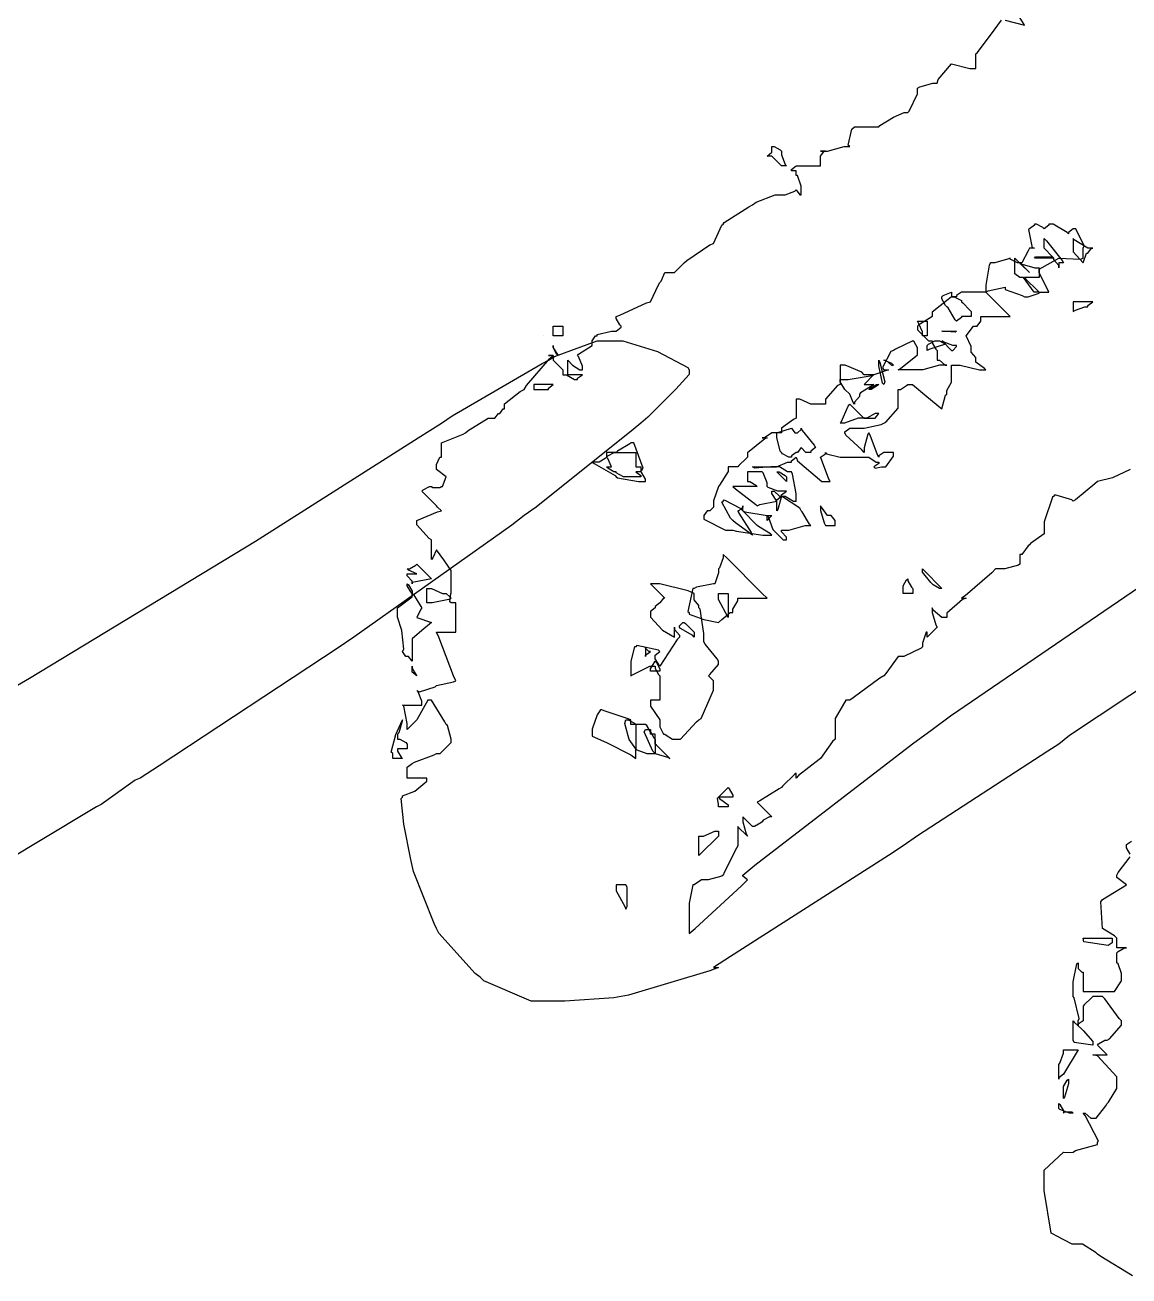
# Model space of a CAD drawing. Extents: x 51 to 306, y 22 to 311.
# Drawn here: x 182.68 to 190.69, y 214.65 to 223.73 of the extents above; entities that cross this region are included whole.
import ezdxf

# ---------------------------------------------------------------- set-up
doc = ezdxf.new("R2010")
doc.units = 0
doc.header["$MEASUREMENT"] = 0

msp = doc.modelspace()

# ---------------------------------------------------------------- linework, layer by layer
at = {"color": 7}
for points in [[(190.915, 219.005), (190.262, 218.572), (190.183, 218.51), (190.103, 218.458), (189.159, 217.842), (189.053, 217.77), (188.947, 217.7), (187.801, 216.968), (187.678, 216.888), (187.714, 216.888), (187.652, 216.862), (187.06, 216.686), (187.008, 216.676), (186.954, 216.668), (186.598, 216.642), (186.479, 216.642), (186.355, 216.642), (186.01, 216.791), (185.984, 216.818), (185.948, 216.844), (185.684, 217.136), (185.667, 217.171), (185.649, 217.206), (185.499, 217.584), (185.491, 217.628), (185.481, 217.672), (185.429, 217.928), (185.411, 218.114), (185.421, 218.123), (185.421, 218.134), (185.509, 218.167), (185.597, 218.24), (185.597, 218.263), (185.597, 218.263), (185.489, 218.263), (185.455, 218.263), (185.455, 218.299), (185.455, 218.299), (185.455, 218.325), (185.455, 218.333), (185.455, 218.343), (185.491, 218.369), (185.491, 218.369), (185.507, 218.379), (185.649, 218.432), (185.667, 218.44), (185.693, 218.44), (185.773, 218.52), (185.773, 218.546), (185.773, 218.546), (185.746, 218.644), (185.738, 218.652), (185.728, 218.67), (185.631, 218.828), (185.631, 218.828), (185.604, 218.828), (185.525, 218.686), (185.525, 218.686), (185.516, 218.678), (185.463, 218.626), (185.455, 218.616), (185.455, 218.66), (185.429, 218.784), (185.421, 218.792), (185.455, 218.792), (185.534, 218.792), (185.561, 218.792), (185.561, 218.82), (185.534, 218.89), (185.525, 218.899), (185.543, 218.89), (185.657, 218.926), (185.667, 218.935), (185.667, 218.935), (185.79, 218.961), (185.808, 218.969), (185.79, 219.005), (185.684, 219.287), (185.667, 219.322), (185.702, 219.322), (185.78, 219.322), (185.808, 219.322), (185.808, 219.366), (185.808, 219.465), (185.808, 219.498), (185.808, 219.498), (185.808, 219.525), (185.808, 219.534), (185.773, 219.534), (185.764, 219.542), (185.771, 219.604), (185.773, 219.604), (185.773, 219.64), (185.773, 219.64), (185.773, 219.718), (185.773, 219.745), (185.773, 219.771), (185.72, 219.847), (185.667, 219.921), (185.667, 219.921), (185.667, 219.921), (185.64, 219.861), (185.631, 219.851), (185.631, 219.887), (185.631, 219.966), (185.631, 219.993), (185.613, 220.002), (185.525, 220.102), (185.525, 220.133), (185.525, 220.133), (185.675, 220.195), (185.702, 220.204), (185.702, 220.204), (185.675, 220.231), (185.667, 220.24), (185.657, 220.249), (185.569, 220.337), (185.561, 220.346), (185.569, 220.355), (185.615, 220.38), (185.631, 220.38), (185.64, 220.372), (185.692, 220.372), (185.702, 220.38), (185.71, 220.38), (185.738, 220.45), (185.738, 220.45), (185.738, 220.45), (185.667, 220.504), (185.667, 220.522), (185.667, 220.54), (185.692, 220.592), (185.702, 220.592), (185.702, 220.592), (185.702, 220.618), (185.702, 220.627), (185.702, 220.663), (185.702, 220.698), (185.702, 220.698), (185.86, 220.76), (185.878, 220.769), (185.896, 220.787), (186.041, 220.875), (186.09, 220.875), (186.09, 220.875), (186.116, 220.909), (186.126, 220.909), (186.126, 220.909), (186.151, 220.945), (186.16, 220.945), (186.16, 220.981), (186.275, 221.069), (186.303, 221.085), (186.319, 221.113), (186.486, 221.306), (186.513, 221.332), (186.479, 221.332), (186.513, 221.332), (186.513, 221.332), (186.513, 221.307), (186.513, 221.298), (186.513, 221.298), (186.574, 221.237), (186.583, 221.228), (186.583, 221.228), (186.583, 221.201), (186.583, 221.192), (186.61, 221.192), (186.669, 221.156), (186.69, 221.156), (186.69, 221.166), (186.726, 221.192), (186.726, 221.192), (186.69, 221.192), (186.69, 221.192), (186.655, 221.192), (186.655, 221.192), (186.619, 221.192), (186.619, 221.219), (186.619, 221.278), (186.619, 221.298), (186.619, 221.298), (186.655, 221.262), (186.655, 221.262), (186.655, 221.262), (186.708, 221.228), (186.726, 221.228), (186.726, 221.254), (186.698, 221.324), (186.69, 221.332), (186.698, 221.342), (186.796, 221.404), (186.796, 221.404), (186.796, 221.438), (186.796, 221.438), (186.822, 221.474), (186.832, 221.474), (186.832, 221.484), (186.936, 221.508), (186.972, 221.508), (186.972, 221.508), (187.008, 221.536), (187.008, 221.544), (186.998, 221.554), (186.972, 221.599), (186.972, 221.615), (186.998, 221.625), (187.191, 221.713), (187.219, 221.721), (187.219, 221.721), (187.279, 221.845), (187.289, 221.861), (187.297, 221.871), (187.325, 221.933), (187.325, 221.933), (187.342, 221.933), (187.381, 221.933), (187.395, 221.933), (187.395, 221.933), (187.456, 221.995), (187.465, 222.003), (187.483, 222.021), (187.65, 222.136), (187.678, 222.144), (187.678, 222.144), (187.738, 222.278), (187.748, 222.286), (187.756, 222.296), (187.933, 222.41), (187.96, 222.426), (187.986, 222.444), (188.124, 222.497), (188.171, 222.497), (188.197, 222.497), (188.268, 222.524), (188.277, 222.533), (188.277, 222.533), (188.303, 222.497), (188.313, 222.497), (188.313, 222.497), (188.313, 222.524), (188.313, 222.533), (188.313, 222.56), (188.286, 222.639), (188.277, 222.639), (188.277, 222.639), (188.277, 222.665), (188.277, 222.673), (188.243, 222.673), (188.243, 222.683), (188.277, 222.709), (188.277, 222.709), (188.321, 222.709), (188.42, 222.709), (188.454, 222.709), (188.454, 222.727), (188.454, 222.767), (188.454, 222.779), (188.454, 222.779), (188.48, 222.815), (188.49, 222.815), (188.454, 222.815), (188.506, 222.815), (188.626, 222.849), (188.666, 222.849), (188.656, 222.859), (188.682, 222.974), (188.7, 222.992), (188.744, 222.992), (188.844, 222.992), (188.877, 222.992), (188.885, 223.001), (188.983, 223.062), (188.983, 223.062), (188.983, 223.062), (189.061, 223.096), (189.089, 223.096), (189.097, 223.106), (189.159, 223.231), (189.159, 223.272), (189.176, 223.282), (189.27, 223.308), (189.301, 223.308), (189.309, 223.336), (189.406, 223.449), (189.406, 223.449), (189.406, 223.449), (189.538, 223.415), (189.582, 223.415), (189.582, 223.442), (189.582, 223.501), (189.582, 223.521), (189.591, 223.53), (189.688, 223.657), (189.767, 223.767)], [(189.794, 223.767), (189.935, 223.731), (189.935, 223.731), (189.901, 223.785)], [(182.316, 218.758), (182.713, 218.988), (184.352, 219.984), (185.534, 220.734), (185.702, 220.839), (185.78, 220.893), (186.435, 221.272), (186.479, 221.298), (186.523, 221.325), (186.833, 221.438), (186.936, 221.438), (187.019, 221.438), (187.271, 221.36), (187.492, 221.245), (187.501, 221.228), (187.501, 221.193), (187.404, 221.087), (187.201, 220.883), (187.149, 220.839), (187.095, 220.795), (186.391, 220.231), (186.303, 220.169), (186.214, 220.099), (185.182, 219.367), (185.068, 219.287), (184.952, 219.209), (183.655, 218.351), (183.515, 218.263), (183.479, 218.247), (183.232, 218.07), (183.198, 218.053), (183.126, 218.009), (182.244, 217.479)], [(190.702, 220.504), (190.574, 220.442), (190.464, 220.416), (190.464, 220.416), (190.446, 220.399), (190.306, 220.284), (190.288, 220.274), (190.278, 220.284), (190.155, 220.319), (190.147, 220.31), (190.138, 220.302), (190.077, 220.124), (190.077, 220.063), (190.077, 220.037), (189.979, 219.966), (189.971, 219.957), (189.961, 219.949), (189.916, 219.887), (189.901, 219.887), (189.901, 219.87), (189.901, 219.83), (189.901, 219.817), (189.891, 219.808), (189.792, 219.781), (189.758, 219.781), (189.724, 219.781), (189.697, 219.754), (189.504, 219.586), (189.478, 219.568), (189.512, 219.568), (189.484, 219.56), (189.371, 219.461), (189.371, 219.428), (189.335, 219.428), (189.335, 219.428), (189.273, 219.481), (189.265, 219.498), (189.265, 219.464), (189.291, 219.376), (189.301, 219.358), (189.291, 219.349), (189.229, 219.287), (189.229, 219.287), (189.229, 219.287), (189.229, 219.313), (189.229, 219.322), (189.22, 219.322), (189.195, 219.243), (189.195, 219.215), (189.185, 219.207), (189.06, 219.145), (189.019, 219.145), (189.019, 219.145), (188.929, 219.023), (188.913, 219.005), (188.885, 218.988), (188.692, 218.846), (188.666, 218.828), (188.638, 218.828), (188.56, 218.696), (188.56, 218.652), (188.56, 218.626), (188.56, 218.567), (188.56, 218.546), (188.542, 218.529), (188.454, 218.405), (188.454, 218.405), (188.444, 218.397), (188.294, 218.281), (188.277, 218.263), (188.277, 218.263), (188.277, 218.291), (188.277, 218.299), (188.268, 218.291), (188.179, 218.203), (188.171, 218.193), (188.153, 218.185), (188.013, 218.097), (187.995, 218.087), (188.003, 218.079), (188.091, 217.991), (188.101, 217.981), (188.083, 217.981), (188.039, 217.956), (188.031, 217.946), (188.021, 217.938), (187.976, 217.91), (187.96, 217.91), (187.96, 217.91), (187.898, 217.973), (187.89, 217.981), (187.89, 217.946), (187.915, 217.858), (187.924, 217.84), (187.915, 217.85), (187.862, 217.902), (187.854, 217.91), (187.854, 217.884), (187.854, 217.825), (187.854, 217.804), (187.854, 217.804), (187.854, 217.77), (187.854, 217.77), (187.845, 217.754), (187.756, 217.576), (187.748, 217.558), (187.738, 217.55), (187.639, 217.523), (187.608, 217.523), (187.59, 217.523), (187.537, 217.488), (187.537, 217.488), (187.527, 217.488), (187.501, 217.355), (187.501, 217.311), (187.501, 217.267), (187.501, 217.168), (187.501, 217.135), (187.545, 217.171), (187.88, 217.479), (187.924, 217.523), (187.924, 217.523), (187.89, 217.55), (187.89, 217.558), (187.978, 217.629), (189.123, 218.511), (189.265, 218.616), (189.398, 218.714), (190.869, 219.72)], [(190.702, 217.709), (190.676, 217.755), (190.676, 217.77), (190.676, 217.78), (190.712, 217.804)], [(190.719, 214.647), (190.49, 214.789), (190.464, 214.806), (190.454, 214.816), (190.355, 214.878), (190.324, 214.878), (190.28, 214.878), (190.164, 214.939), (190.147, 214.948), (190.129, 214.957), (190.077, 215.267), (190.077, 215.371), (190.077, 215.415), (190.217, 215.547), (190.217, 215.547), (190.217, 215.547), (190.271, 215.543), (190.288, 215.547), (190.306, 215.557), (190.464, 215.602), (190.464, 215.617), (190.472, 215.627), (190.376, 215.813), (190.36, 215.83), (190.376, 215.83), (190.416, 215.794), (190.43, 215.794), (190.456, 215.794), (190.526, 215.883), (190.536, 215.9), (190.544, 215.91), (190.606, 216.009), (190.606, 216.04), (190.606, 216.094), (190.464, 216.245), (190.43, 216.253), (190.456, 216.253), (190.515, 216.253), (190.536, 216.253), (190.526, 216.262), (190.472, 216.315), (190.464, 216.323), (190.472, 216.333), (190.519, 216.359), (190.536, 216.359), (190.552, 216.368), (190.64, 216.468), (190.64, 216.499), (190.623, 216.517), (190.517, 216.659), (190.5, 216.676), (190.482, 216.676), (190.442, 216.676), (190.43, 216.676), (190.42, 216.668), (190.368, 216.615), (190.36, 216.606), (190.36, 216.579), (190.36, 216.52), (190.36, 216.499), (190.36, 216.499), (190.324, 216.475), (190.324, 216.465), (190.324, 216.465), (190.324, 216.491), (190.324, 216.499), (190.332, 216.517), (190.296, 216.668), (190.288, 216.676), (190.288, 216.676), (190.288, 216.756), (190.288, 216.782), (190.288, 216.782), (190.314, 216.914), (190.324, 216.922), (190.324, 216.922), (190.324, 216.888), (190.324, 216.888), (190.324, 216.88), (190.35, 216.852), (190.36, 216.852), (190.36, 216.852), (190.36, 216.747), (190.36, 216.712), (190.386, 216.712), (190.444, 216.712), (190.464, 216.712), (190.49, 216.712), (190.55, 216.712), (190.57, 216.712), (190.587, 216.712), (190.64, 216.791), (190.64, 216.818), (190.64, 216.844), (190.614, 216.914), (190.606, 216.922), (190.606, 216.94), (190.606, 216.982), (190.606, 216.994), (190.614, 217.004), (190.66, 217.029), (190.676, 217.029), (190.658, 217.029), (190.619, 217.029), (190.606, 217.029), (190.606, 217.047), (190.606, 217.086), (190.606, 217.099), (190.588, 217.117), (190.5, 217.171), (190.5, 217.171), (190.5, 217.171), (190.49, 217.365), (190.5, 217.381), (190.676, 217.488), (190.676, 217.488), (190.606, 217.541), (190.606, 217.558), (190.614, 217.576), (190.702, 217.691)]]:
    msp.add_lwpolyline(points, dxfattribs=at)
for points in [[(188.171, 222.815), (188.171, 222.789), (188.197, 222.718), (188.207, 222.709), (188.171, 222.709), (188.161, 222.718), (188.101, 222.779), (188.101, 222.779), (188.067, 222.779), (188.067, 222.779), (188.101, 222.807), (188.101, 222.815), (188.101, 222.815), (188.101, 222.841), (188.101, 222.849), (188.117, 222.849), (188.161, 222.825), (188.171, 222.815), (188.171, 222.815), (188.171, 222.815), (188.171, 222.815)], [(189.901, 222.003), (189.901, 222.003), (189.901, 222.003), (189.901, 222.003), (189.901, 222.003), (189.901, 222.003), (189.901, 222.003), (189.883, 222.003), (189.83, 222.03), (189.83, 222.038), (189.812, 222.03), (189.719, 222.003), (189.688, 222.003), (189.679, 221.987), (189.654, 221.841), (189.654, 221.791), (189.67, 221.801), (189.794, 221.827), (189.794, 221.827), (189.794, 221.81), (189.917, 221.766), (189.935, 221.757), (189.961, 221.757), (190.041, 221.783), (190.041, 221.791), (190.058, 221.791), (190.097, 221.791), (190.111, 221.791), (190.111, 221.791), (190.041, 221.933), (190.041, 221.933), (190.041, 221.959), (190.183, 222.038), (190.183, 222.038), (190.183, 222.038), (190.342, 222.03), (190.36, 222.038), (190.36, 222.056), (190.36, 222.097), (190.36, 222.11), (190.368, 222.127), (190.307, 222.25), (190.288, 222.25), (190.288, 222.25), (190.253, 222.224), (190.253, 222.214), (190.244, 222.224), (190.144, 222.286), (190.111, 222.286), (190.111, 222.278), (190.077, 222.25), (190.077, 222.25), (190.067, 222.26), (190.022, 222.286), (190.007, 222.286), (190.007, 222.278), (189.971, 222.25), (189.971, 222.25), (189.964, 222.247), (189.99, 222.113), (190.007, 222.11), (189.971, 222.11), (189.961, 222.092), (189.916, 222.003), (189.901, 222.003)], [(190.147, 222.038), (190.147, 222.038), (190.041, 222.038), (190.007, 222.038), (190.015, 222.048), (190.138, 222.048), (190.147, 222.038), (190.138, 222.048), (190.077, 222.11), (190.077, 222.11), (190.077, 222.127), (190.077, 222.167), (190.077, 222.18), (190.094, 222.163), (190.208, 222.021), (190.217, 222.003), (190.183, 222.003), (190.183, 222.003), (190.183, 221.977), (190.183, 221.967), (190.183, 221.985), (190.147, 222.025), (190.147, 222.038)], [(190.288, 222.18), (190.288, 222.18), (190.288, 222.144), (190.288, 222.144), (190.288, 222.144), (190.288, 222.11), (190.288, 222.11), (190.288, 222.083), (190.36, 222.003), (190.36, 222.003), (190.36, 222.003), (190.384, 222.074), (190.394, 222.074), (190.394, 222.074), (190.42, 222.11), (190.43, 222.11), (190.394, 222.11), (190.296, 222.171), (190.288, 222.18)], [(190.041, 221.967), (190.041, 221.933), (190.041, 221.897), (190.007, 221.897), (190.007, 221.897), (189.953, 221.897), (189.935, 221.897), (189.943, 221.889), (190.032, 221.801), (190.041, 221.791), (190.005, 221.791), (189.927, 221.897), (189.901, 221.897), (189.901, 221.897), (189.865, 221.925), (189.865, 221.933), (189.865, 221.959), (189.865, 222.019), (189.865, 222.038), (189.873, 222.03), (189.961, 221.943), (189.971, 221.933), (189.971, 221.933), (189.909, 221.995), (189.901, 222.003), (189.917, 221.995), (190.009, 221.967), (190.041, 221.967)], [(188.596, 221.262), (188.596, 221.228), (188.596, 221.149), (188.596, 221.121), (188.578, 221.113), (188.49, 221.014), (188.49, 220.979), (188.49, 220.979), (188.436, 220.979), (188.419, 220.979), (188.383, 220.979), (188.303, 221.015), (188.277, 221.015), (188.277, 220.981), (188.277, 220.902), (188.277, 220.875), (188.259, 220.866), (188.171, 220.803), (188.171, 220.803), (188.171, 220.803), (188.171, 220.769), (188.171, 220.769), (188.171, 220.769), (188.137, 220.769), (188.137, 220.769), (188.101, 220.769), (188.101, 220.769), (188.047, 220.733), (188.031, 220.733), (188.067, 220.733), (188.049, 220.725), (187.924, 220.625), (187.924, 220.592), (187.915, 220.584), (187.862, 220.532), (187.854, 220.522), (187.836, 220.522), (187.796, 220.522), (187.784, 220.522), (187.784, 220.488), (187.722, 220.39), (187.714, 220.38), (187.714, 220.38), (187.678, 220.275), (187.678, 220.24), (187.678, 220.231), (187.65, 220.204), (187.642, 220.204), (187.632, 220.204), (187.608, 220.169), (187.608, 220.169), (187.608, 220.143), (187.765, 220.063), (187.818, 220.063), (187.845, 220.055), (188.036, 220.027), (188.101, 220.027), (188.091, 220.037), (188.003, 220.089), (187.995, 220.097), (187.985, 220.107), (187.898, 220.195), (187.89, 220.204), (187.906, 220.195), (188.067, 220.169), (188.067, 220.169), (188.075, 220.161), (188.109, 220.068), (188.182, 219.993), (188.207, 219.993), (188.207, 220.011), (188.171, 220.051), (188.171, 220.063), (188.224, 220.063), (188.343, 220.097), (188.383, 220.097), (188.374, 220.107), (188.321, 220.195), (188.313, 220.204), (188.303, 220.222), (188.171, 220.31), (188.171, 220.31), (188.171, 220.31), (188.145, 220.213), (188.137, 220.204), (188.137, 220.222), (188.137, 220.261), (188.137, 220.274), (188.137, 220.284), (188.171, 220.31), (188.171, 220.31), (188.197, 220.31), (188.257, 220.274), (188.277, 220.274), (188.277, 220.328), (188.251, 220.47), (188.243, 220.486), (188.215, 220.486), (188.156, 220.522), (188.137, 220.522), (188.093, 220.522), (187.977, 220.514), (187.96, 220.522), (187.96, 220.522), (188.065, 220.522), (188.101, 220.522), (188.135, 220.522), (188.215, 220.556), (188.243, 220.556), (188.243, 220.566), (188.277, 220.592), (188.277, 220.592), (188.286, 220.566), (188.463, 220.416), (188.524, 220.416), (188.514, 220.434), (188.462, 220.576), (188.454, 220.592), (188.454, 220.592), (188.49, 220.618), (188.49, 220.627), (188.498, 220.618), (188.597, 220.592), (188.63, 220.592), (188.674, 220.592), (188.773, 220.592), (188.806, 220.592), (188.806, 220.592), (188.859, 220.556), (188.877, 220.556), (188.877, 220.548), (188.842, 220.522), (188.842, 220.522), (188.85, 220.514), (188.896, 220.522), (188.913, 220.522), (188.929, 220.522), (188.983, 220.6), (188.983, 220.627), (188.965, 220.627), (188.925, 220.627), (188.913, 220.627), (188.913, 220.627), (188.877, 220.602), (188.877, 220.592), (188.867, 220.61), (188.815, 220.752), (188.806, 220.769), (188.797, 220.76), (188.772, 220.661), (188.772, 220.627), (188.754, 220.645), (188.638, 220.752), (188.63, 220.769), (188.63, 220.778), (188.666, 220.803), (188.666, 220.803), (188.692, 220.803), (188.751, 220.803), (188.772, 220.803), (188.772, 220.803), (188.895, 220.831), (188.913, 220.839), (188.929, 220.848), (189.019, 220.948), (189.019, 220.979), (189.019, 221.007), (189.019, 221.066), (189.019, 221.085), (189.035, 221.085), (189.079, 221.113), (189.089, 221.121), (189.122, 221.121), (189.225, 221.033), (189.335, 220.945), (189.335, 220.945), (189.335, 220.945), (189.362, 221.043), (189.371, 221.051), (189.371, 221.077), (189.406, 221.137), (189.406, 221.156), (189.406, 221.184), (189.406, 221.243), (189.406, 221.262), (189.468, 221.262), (189.607, 221.228), (189.654, 221.228), (189.644, 221.237), (189.582, 221.283), (189.582, 221.298), (189.582, 221.316), (189.548, 221.356), (189.548, 221.368), (189.548, 221.396), (189.512, 221.474), (189.512, 221.474), (189.512, 221.474), (189.564, 221.544), (189.582, 221.544), (189.591, 221.544), (189.618, 221.58), (189.618, 221.58), (189.618, 221.58), (189.618, 221.607), (189.618, 221.615), (189.67, 221.615), (189.79, 221.615), (189.83, 221.615), (189.812, 221.633), (189.67, 221.774), (189.654, 221.791), (189.61, 221.791), (189.51, 221.791), (189.478, 221.791), (189.478, 221.791), (189.442, 221.766), (189.442, 221.757), (189.406, 221.757), (189.38, 221.739), (189.265, 221.646), (189.265, 221.615), (189.256, 221.607), (189.168, 221.554), (189.159, 221.544), (189.159, 221.518), (189.238, 221.438), (189.265, 221.438), (189.265, 221.422), (189.291, 221.378), (189.301, 221.368), (189.301, 221.351), (189.301, 221.312), (189.301, 221.298), (189.317, 221.298), (189.358, 221.262), (189.371, 221.262), (189.317, 221.262), (189.198, 221.228), (189.159, 221.228), (189.123, 221.228), (189.045, 221.228), (189.019, 221.228), (189.035, 221.237), (189.159, 221.336), (189.159, 221.368), (189.159, 221.386), (189.133, 221.43), (189.125, 221.438), (189.125, 221.438), (188.999, 221.378), (188.983, 221.368), (188.965, 221.36), (188.903, 221.245), (188.913, 221.228), (188.948, 221.228), (188.948, 221.228), (188.841, 221.192), (188.806, 221.192), (188.772, 221.192), (188.754, 221.21), (188.634, 221.262), (188.596, 221.262)], [(189.335, 221.757), (189.335, 221.757), (189.335, 221.757), (189.335, 221.757), (189.344, 221.766), (189.406, 221.791), (189.406, 221.791), (189.406, 221.791), (189.406, 221.766), (189.406, 221.757), (189.424, 221.757), (189.478, 221.73), (189.478, 221.721), (189.486, 221.713), (189.538, 221.66), (189.548, 221.651), (189.548, 221.651), (189.548, 221.625), (189.548, 221.615), (189.53, 221.615), (189.49, 221.615), (189.478, 221.615), (189.478, 221.607), (189.442, 221.58), (189.442, 221.58), (189.432, 221.59), (189.38, 221.677), (189.371, 221.685), (189.362, 221.695), (189.335, 221.742), (189.335, 221.757)], [(190.394, 221.685), (190.394, 221.695), (190.43, 221.721), (190.43, 221.721), (190.43, 221.721), (190.394, 221.721), (190.394, 221.721), (190.394, 221.721), (190.368, 221.721), (190.36, 221.721), (190.342, 221.721), (190.3, 221.721), (190.288, 221.721), (190.288, 221.704), (190.288, 221.664), (190.288, 221.651), (190.306, 221.66), (190.372, 221.685), (190.394, 221.685)], [(189.159, 221.58), (189.176, 221.58), (189.216, 221.58), (189.229, 221.58), (189.229, 221.554), (189.229, 221.495), (189.229, 221.474), (189.195, 221.474), (189.195, 221.502), (189.168, 221.562), (189.159, 221.58)], [(186.443, 221.474), (186.443, 221.474), (186.443, 221.474), (186.443, 221.474), (186.443, 221.474), (186.443, 221.474), (186.443, 221.474)], [(186.513, 221.474), (186.513, 221.492), (186.513, 221.532), (186.513, 221.544), (186.53, 221.544), (186.57, 221.544), (186.583, 221.544), (186.583, 221.544), (186.583, 221.508), (186.583, 221.508), (186.583, 221.508), (186.583, 221.484), (186.583, 221.474), (186.566, 221.474), (186.526, 221.474), (186.513, 221.474)], [(189.335, 221.508), (189.362, 221.508), (189.442, 221.508), (189.442, 221.508), (189.432, 221.5), (189.335, 221.507), (189.335, 221.508), (189.335, 221.508), (189.335, 221.508), (189.335, 221.508)], [(186.549, 221.332), (186.549, 221.332), (186.549, 221.332), (186.549, 221.332), (186.539, 221.342), (186.513, 221.389), (186.513, 221.404), (186.513, 221.386), (186.549, 221.332), (186.549, 221.332)], [(189.301, 221.438), (189.301, 221.438), (189.301, 221.438), (189.301, 221.438), (189.317, 221.438), (189.362, 221.414), (189.371, 221.404), (189.362, 221.414), (189.247, 221.378), (189.229, 221.368), (189.229, 221.368), (189.229, 221.404), (189.229, 221.404), (189.238, 221.414), (189.285, 221.438), (189.301, 221.438)], [(189.442, 221.404), (189.414, 221.404), (189.344, 221.43), (189.335, 221.438), (189.344, 221.43), (189.396, 221.378), (189.406, 221.368), (189.414, 221.368), (189.442, 221.396), (189.442, 221.404)], [(188.913, 221.121), (188.903, 221.131), (188.877, 221.257), (188.877, 221.298), (188.885, 221.281), (188.921, 221.139), (188.913, 221.121), (188.913, 221.121), (188.913, 221.121), (188.913, 221.121)], [(188.913, 221.298), (188.929, 221.298), (188.969, 221.262), (188.983, 221.262), (188.973, 221.272), (188.913, 221.298), (188.913, 221.298)], [(189.335, 221.332), (189.335, 221.332), (189.335, 221.332), (189.335, 221.332), (189.335, 221.332), (189.335, 221.332), (189.335, 221.332)], [(186.479, 221.085), (186.479, 221.095), (186.513, 221.121), (186.513, 221.121), (186.513, 221.121), (186.479, 221.121), (186.479, 221.121), (186.479, 221.121), (186.451, 221.121), (186.443, 221.121), (186.425, 221.121), (186.385, 221.121), (186.373, 221.121), (186.373, 221.121), (186.373, 221.085), (186.373, 221.085), (186.399, 221.085), (186.458, 221.085), (186.479, 221.085)], [(188.842, 221.192), (188.832, 221.184), (188.78, 221.131), (188.772, 221.121), (188.806, 221.121), (188.842, 221.121), (188.832, 221.113), (188.744, 221.061), (188.736, 221.051), (188.736, 221.033), (188.7, 220.993), (188.7, 220.979), (188.691, 220.989), (188.666, 221.051), (188.666, 221.051), (188.63, 221.085), (188.63, 221.085), (188.596, 221.139), (188.596, 221.156), (188.656, 221.156), (188.815, 221.184), (188.842, 221.192)], [(188.877, 221.121), (188.877, 221.121), (188.877, 221.121), (188.877, 221.121), (188.867, 221.113), (188.821, 221.085), (188.806, 221.085), (188.815, 221.095), (188.86, 221.121), (188.877, 221.121)], [(188.772, 220.875), (188.728, 220.875), (188.629, 220.839), (188.596, 220.839), (188.604, 220.848), (188.656, 220.963), (188.666, 220.979), (188.682, 220.963), (188.762, 220.884), (188.772, 220.875)], [(188.772, 220.875), (188.788, 220.875), (188.829, 220.875), (188.842, 220.875), (188.85, 220.875), (188.877, 220.909), (188.877, 220.909), (188.85, 220.909), (188.791, 220.875), (188.772, 220.875)], [(188.313, 220.663), (188.313, 220.663), (188.286, 220.627), (188.277, 220.627), (188.277, 220.627), (188.243, 220.602), (188.243, 220.592), (188.225, 220.592), (188.179, 220.618), (188.171, 220.627), (188.161, 220.636), (188.137, 220.736), (188.137, 220.769), (188.243, 220.803), (188.243, 220.803), (188.268, 220.769), (188.277, 220.769), (188.286, 220.769), (188.313, 220.795), (188.313, 220.803), (188.321, 220.787), (188.409, 220.681), (188.419, 220.663), (188.419, 220.663), (188.383, 220.636), (188.383, 220.627), (188.347, 220.627), (188.347, 220.627), (188.313, 220.663), (188.313, 220.663)], [(187.149, 220.486), (187.167, 220.512), (187.1, 220.698), (187.078, 220.698), (187.069, 220.69), (186.98, 220.636), (186.972, 220.627), (186.954, 220.627), (186.914, 220.627), (186.902, 220.627), (186.902, 220.627), (186.902, 220.592), (186.902, 220.592), (186.892, 220.584), (186.847, 220.556), (186.832, 220.556), (186.796, 220.556), (186.812, 220.548), (186.963, 220.46), (186.972, 220.45), (186.98, 220.442), (187.133, 220.416), (187.185, 220.416), (187.185, 220.434), (187.157, 220.478), (187.149, 220.486)], [(187.113, 220.627), (187.113, 220.6), (187.113, 220.543), (187.113, 220.522), (187.149, 220.522), (187.149, 220.522), (187.149, 220.496), (187.149, 220.486), (187.113, 220.486), (187.113, 220.486), (187.149, 220.46), (187.149, 220.45), (187.121, 220.45), (187.062, 220.45), (187.042, 220.45), (187.024, 220.45), (186.972, 220.478), (186.972, 220.486), (186.954, 220.486), (186.91, 220.514), (186.902, 220.522), (186.936, 220.522), (186.936, 220.522), (186.91, 220.584), (186.902, 220.592), (186.91, 220.602), (186.956, 220.627), (186.972, 220.627), (187.007, 220.627), (187.085, 220.627), (187.113, 220.627)], [(188.842, 220.592), (188.842, 220.592), (188.842, 220.592), (188.842, 220.592), (188.842, 220.592), (188.842, 220.592), (188.842, 220.592)], [(188.137, 220.274), (188.137, 220.274), (188.101, 220.328), (188.101, 220.346), (188.117, 220.346), (188.157, 220.31), (188.171, 220.31), (188.171, 220.319), (188.207, 220.346), (188.207, 220.346), (188.171, 220.346), (188.145, 220.346), (188.075, 220.372), (188.067, 220.38), (188.067, 220.407), (188.039, 220.478), (188.031, 220.486), (188.003, 220.486), (187.944, 220.486), (187.924, 220.486), (187.924, 220.486), (187.924, 220.46), (187.924, 220.45), (187.924, 220.45), (187.924, 220.416), (187.924, 220.416), (187.941, 220.416), (187.985, 220.39), (187.995, 220.38), (187.95, 220.38), (187.851, 220.38), (187.818, 220.38), (187.836, 220.363), (187.985, 220.249), (187.995, 220.24), (188.013, 220.249), (188.137, 220.274), (188.137, 220.274)], [(187.96, 220.522), (187.96, 220.522), (187.96, 220.522), (187.96, 220.522)], [(188.137, 220.486), (188.153, 220.486), (188.197, 220.46), (188.207, 220.45), (188.207, 220.45), (188.207, 220.425), (188.207, 220.416), (188.197, 220.425), (188.145, 220.478), (188.137, 220.486)], [(187.96, 220.027), (187.96, 220.027), (187.836, 220.117), (187.818, 220.133), (187.801, 220.151), (187.738, 220.266), (187.748, 220.274), (187.756, 220.284), (187.872, 220.222), (187.89, 220.204), (187.89, 220.204), (187.89, 220.231), (187.89, 220.24), (187.89, 220.231), (187.862, 220.204), (187.854, 220.204), (187.862, 220.187), (187.95, 220.045), (187.96, 220.027), (187.96, 220.027), (187.96, 220.027), (187.96, 220.027)], [(188.49, 220.097), (188.506, 220.097), (188.546, 220.097), (188.56, 220.097), (188.56, 220.097), (188.56, 220.133), (188.56, 220.133), (188.56, 220.133), (188.532, 220.169), (188.524, 220.169), (188.506, 220.169), (188.462, 220.231), (188.454, 220.24), (188.454, 220.205), (188.48, 220.115), (188.49, 220.097)], [(188.067, 220.133), (188.067, 220.133), (188.067, 220.169), (188.067, 220.169), (188.101, 220.169), (188.101, 220.169), (188.075, 220.143), (188.067, 220.133)], [(187.818, 219.464), (187.818, 219.49), (187.854, 219.549), (187.854, 219.568), (187.906, 219.568), (188.026, 219.568), (188.067, 219.568), (188.031, 219.604), (187.774, 219.861), (187.748, 219.887), (187.748, 219.861), (187.722, 219.79), (187.714, 219.781), (187.714, 219.754), (187.686, 219.674), (187.678, 219.674), (187.678, 219.674), (187.554, 219.65), (187.537, 219.64), (187.527, 219.64), (187.492, 219.473), (187.501, 219.464), (187.501, 219.452), (187.608, 219.415), (187.714, 219.392), (187.714, 219.392), (187.714, 219.392), (187.738, 219.415), (187.798, 219.464), (187.818, 219.464), (187.818, 219.464), (187.818, 219.464), (187.818, 219.464)], [(185.455, 219.781), (185.471, 219.781), (185.516, 219.808), (185.525, 219.817), (185.631, 219.71), (185.631, 219.71), (185.491, 219.684), (185.491, 219.674), (185.491, 219.692), (185.455, 219.732), (185.455, 219.745), (185.471, 219.745), (185.511, 219.745), (185.525, 219.745), (185.525, 219.745), (185.463, 219.772), (185.455, 219.781)], [(189.335, 219.64), (189.317, 219.64), (189.273, 219.666), (189.265, 219.674), (189.256, 219.684), (189.195, 219.757), (189.195, 219.781), (189.212, 219.764), (189.326, 219.65), (189.335, 219.64)], [(185.491, 219.604), (185.481, 219.614), (185.455, 219.659), (185.455, 219.674), (185.463, 219.666), (185.491, 219.621), (185.491, 219.604)], [(187.219, 219.674), (187.227, 219.666), (187.315, 219.578), (187.325, 219.568), (187.315, 219.568), (187.289, 219.534), (187.289, 219.534), (187.289, 219.534), (187.255, 219.508), (187.255, 219.498), (187.255, 219.498), (187.219, 219.473), (187.219, 219.464), (187.219, 219.432), (187.307, 219.337), (187.395, 219.287), (187.395, 219.287), (187.395, 219.287), (187.395, 219.358), (187.395, 219.358), (187.395, 219.341), (187.431, 219.301), (187.431, 219.287), (187.413, 219.269), (187.289, 219.075), (187.289, 219.075), (187.289, 219.075), (187.255, 219.129), (187.255, 219.145), (187.255, 219.155), (187.289, 219.181), (187.289, 219.181), (187.279, 219.191), (187.121, 219.225), (187.113, 219.215), (187.103, 219.215), (187.078, 219.111), (187.078, 219.075), (187.078, 219.058), (187.078, 219.019), (187.078, 219.005), (187.095, 219.014), (187.215, 219.075), (187.255, 219.075), (187.255, 219.058), (187.279, 219.014), (187.289, 219.005), (187.289, 218.988), (187.289, 218.948), (187.289, 218.935), (187.289, 218.908), (187.289, 218.849), (187.289, 218.828), (187.271, 218.828), (187.231, 218.828), (187.219, 218.828), (187.219, 218.784), (187.289, 218.685), (187.289, 218.652), (187.289, 218.635), (187.315, 218.582), (187.325, 218.582), (187.333, 218.573), (187.379, 218.546), (187.395, 218.546), (187.439, 218.546), (187.554, 218.67), (187.572, 218.686), (187.588, 218.696), (187.678, 218.901), (187.678, 218.969), (187.678, 218.969), (187.65, 218.996), (187.642, 219.005), (187.65, 219.014), (187.714, 219.087), (187.714, 219.111), (187.704, 219.129), (187.616, 219.235), (187.608, 219.251), (187.608, 219.313), (187.58, 219.49), (187.572, 219.498), (187.572, 219.516), (187.537, 219.556), (187.537, 219.568), (187.537, 219.568), (187.537, 219.596), (187.537, 219.604), (187.493, 219.622), (187.287, 219.674), (187.219, 219.674)], [(189.089, 219.71), (189.089, 219.694), (189.115, 219.65), (189.125, 219.64), (189.125, 219.64), (189.125, 219.614), (189.125, 219.604), (189.107, 219.604), (189.066, 219.604), (189.053, 219.604), (189.053, 219.604), (189.053, 219.632), (189.053, 219.64), (189.053, 219.658), (189.079, 219.702), (189.089, 219.71), (189.089, 219.71), (189.089, 219.71), (189.089, 219.71)], [(185.561, 219.498), (185.552, 219.49), (185.525, 219.428), (185.525, 219.428), (185.631, 219.392), (185.631, 219.392), (185.561, 219.335), (185.491, 219.274), (185.491, 219.251), (185.491, 219.217), (185.491, 219.138), (185.491, 219.111), (185.491, 219.111), (185.463, 219.145), (185.455, 219.145), (185.445, 219.145), (185.421, 219.181), (185.421, 219.181), (185.429, 219.199), (185.415, 219.335), (185.385, 219.432), (185.385, 219.464), (185.385, 219.499), (185.491, 219.578), (185.491, 219.604), (185.499, 219.596), (185.552, 219.508), (185.561, 219.498)], [(185.597, 219.64), (185.631, 219.64), (185.71, 219.604), (185.738, 219.604), (185.738, 219.604), (185.764, 219.578), (185.773, 219.568), (185.756, 219.56), (185.636, 219.534), (185.597, 219.534), (185.597, 219.561), (185.597, 219.621), (185.597, 219.64)], [(187.784, 219.428), (187.784, 219.428), (187.714, 219.56), (187.714, 219.604), (187.73, 219.604), (187.77, 219.604), (187.784, 219.604), (187.784, 219.56), (187.784, 219.461), (187.784, 219.428), (187.784, 219.428), (187.784, 219.428), (187.784, 219.428)], [(187.465, 219.392), (187.474, 219.384), (187.527, 219.331), (187.537, 219.322), (187.537, 219.322), (187.537, 219.287), (187.537, 219.287), (187.527, 219.297), (187.439, 219.349), (187.431, 219.358), (187.431, 219.367), (187.456, 219.392), (187.465, 219.392)], [(187.185, 219.145), (187.185, 219.155), (187.219, 219.181), (187.219, 219.181), (187.209, 219.181), (187.185, 219.207), (187.185, 219.215), (187.185, 219.215), (187.185, 219.163), (187.185, 219.145)], [(187.255, 219.111), (187.255, 219.111), (187.255, 219.111), (187.255, 219.111), (187.255, 219.111), (187.255, 219.111), (187.255, 219.111), (187.255, 219.111), (187.255, 219.111), (187.255, 219.111), (187.263, 219.103), (187.289, 219.056), (187.289, 219.039), (187.271, 219.039), (187.231, 219.039), (187.219, 219.039), (187.219, 219.057), (187.255, 219.111), (187.255, 219.111)], [(185.491, 219.075), (185.491, 219.058), (185.516, 219.014), (185.525, 219.005), (185.525, 219.005), (185.491, 219.031), (185.491, 219.039), (185.491, 219.075)], [(186.866, 218.758), (186.857, 218.758), (186.832, 218.722), (186.832, 218.722), (186.832, 218.722), (186.796, 218.617), (186.796, 218.582), (186.796, 218.567), (186.901, 218.52), (187.077, 218.432), (187.113, 218.405), (187.113, 218.423), (187.113, 218.463), (187.113, 218.476), (187.121, 218.467), (187.194, 218.44), (187.219, 218.44), (187.253, 218.44), (187.343, 218.415), (187.361, 218.405), (187.351, 218.415), (187.263, 218.502), (187.255, 218.51), (187.255, 218.528), (187.255, 218.569), (187.255, 218.582), (187.219, 218.582), (187.219, 218.599), (187.193, 218.644), (187.185, 218.652), (187.157, 218.652), (187.097, 218.652), (187.078, 218.652), (187.078, 218.652), (187.078, 218.678), (187.078, 218.686), (187.051, 218.696), (186.883, 218.75), (186.866, 218.758)], [(185.385, 218.546), (185.401, 218.546), (185.445, 218.52), (185.455, 218.51), (185.455, 218.51), (185.455, 218.485), (185.455, 218.476), (185.421, 218.476), (185.385, 218.476), (185.385, 218.459), (185.411, 218.415), (185.421, 218.405), (185.403, 218.405), (185.361, 218.405), (185.349, 218.405), (185.349, 218.405), (185.349, 218.44), (185.349, 218.44), (185.339, 218.45), (185.371, 218.578), (185.421, 218.686), (185.421, 218.686), (185.421, 218.686), (185.393, 218.591), (185.385, 218.582), (185.385, 218.582), (185.385, 218.555), (185.385, 218.546)], [(187.113, 218.476), (187.113, 218.476), (187.065, 218.542), (187.033, 218.66), (187.042, 218.686), (187.059, 218.686), (187.103, 218.662), (187.113, 218.652), (187.113, 218.652), (187.113, 218.599), (187.113, 218.582), (187.113, 218.555), (187.113, 218.476), (187.113, 218.476)], [(187.255, 218.44), (187.237, 218.458), (187.175, 218.599), (187.185, 218.616), (187.219, 218.616), (187.219, 218.599), (187.245, 218.555), (187.255, 218.546), (187.255, 218.52), (187.255, 218.46), (187.255, 218.44)], [(187.714, 218.123), (187.714, 218.123), (187.714, 218.123), (187.714, 218.123), (187.722, 218.132), (187.784, 218.193), (187.784, 218.193), (187.792, 218.185), (187.818, 218.139), (187.818, 218.123), (187.792, 218.123), (187.733, 218.123), (187.714, 218.123), (187.722, 218.114), (187.784, 218.069), (187.784, 218.053), (187.766, 218.053), (187.726, 218.053), (187.714, 218.053), (187.714, 218.07), (187.707, 218.117), (187.714, 218.123), (187.714, 218.123), (187.714, 218.123), (187.714, 218.123)], [(187.572, 217.7), (187.572, 217.736), (187.572, 217.814), (187.572, 217.84), (187.606, 217.84), (187.686, 217.876), (187.714, 217.876), (187.714, 217.876), (187.714, 217.85), (187.714, 217.84), (187.704, 217.832), (187.588, 217.718), (187.572, 217.7)], [(187.042, 217.488), (187.024, 217.488), (186.985, 217.488), (186.972, 217.488), (186.972, 217.443), (187.033, 217.329), (187.042, 217.311), (187.051, 217.329), (187.051, 217.471), (187.042, 217.488)], [(190.36, 217.099), (190.412, 217.099), (190.53, 217.099), (190.57, 217.099), (190.57, 217.099), (190.57, 217.065), (190.57, 217.065), (190.543, 217.048), (190.366, 217.074), (190.36, 217.099)], [(190.43, 216.323), (190.43, 216.323), (190.296, 216.342), (190.288, 216.359), (190.288, 216.395), (190.288, 216.473), (190.288, 216.499), (190.296, 216.491), (190.35, 216.439), (190.36, 216.429), (190.36, 216.429), (190.43, 216.35), (190.43, 216.323)], [(190.217, 216.289), (190.217, 216.289), (190.253, 216.289), (190.253, 216.289), (190.324, 216.289), (190.217, 216.112), (190.217, 216.112), (190.183, 216.086), (190.183, 216.076), (190.183, 216.104), (190.183, 216.163), (190.183, 216.183), (190.191, 216.192), (190.217, 216.265), (190.217, 216.289)], [(190.253, 216.076), (190.253, 216.042), (190.226, 215.946), (190.217, 215.936), (190.217, 215.954), (190.217, 215.994), (190.217, 216.006), (190.217, 216.024), (190.244, 216.068), (190.253, 216.076), (190.253, 216.076), (190.253, 216.076), (190.253, 216.076)], [(190.288, 215.83), (190.262, 215.83), (190.191, 215.856), (190.183, 215.864), (190.183, 215.864), (190.183, 215.9), (190.183, 215.9), (190.191, 215.892), (190.217, 215.846), (190.217, 215.83), (190.226, 215.839), (190.278, 215.839), (190.288, 215.83)]]:
    msp.add_lwpolyline(points, close=True, dxfattribs=at)

doc.saveas('drawing.dxf')
